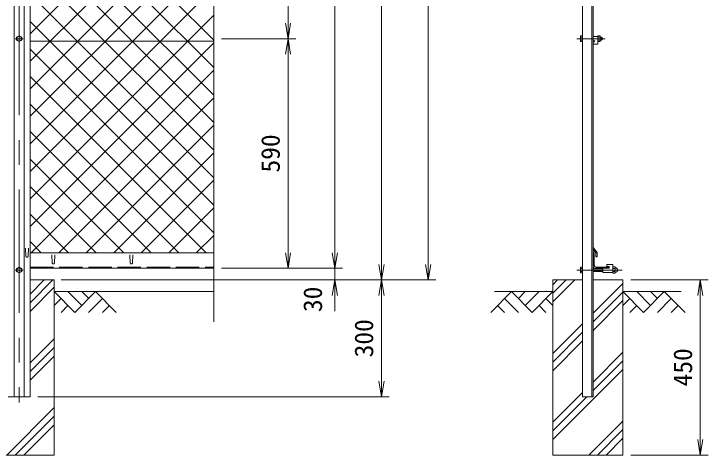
# Model space of a CAD drawing. Units: millimetres at full size. Extents: x -4200 to 4200, y -2970 to 2970.
# Drawn here: x -1533 to 251, y -562 to 572 of the extents above; entities that cross this region are included whole.
import ezdxf
from ezdxf.enums import TextEntityAlignment as Align

# ---------------------------------------------------------------- set-up
doc = ezdxf.new("R2010")
doc.units = ezdxf.units.MM
doc.header["$LTSCALE"] = 10
doc.linetypes.add('DASHED', pattern=[7.5, 6, -1.5])
doc.linetypes.add('USER1', pattern=[50.8, 31.75, -6.35, 6.35, -6.35])
for name, color, linetype, lineweight in [('0-0_D-STR1', 1, 'Continuous', 18), ('0-1_D-BMK', 2, 'USER1', 13), ('0-2_D-STR-DIM', 7, 'Continuous', 13), ('0-3_D-STR3', 3, 'Continuous', 13), ('0-4_D-BGD', 7, 'Continuous', 18), ('0-5_D-STR4', 7, 'Continuous', 18), ('0-6_D-DCR-HCH', 7, 'Continuous', 13), ('0-8_0', 7, 'Continuous', 18), ('0-A_D-STR2', 7, 'Continuous', 13)]:
    doc.layers.add(name, color=color, linetype=linetype, lineweight=lineweight)
doc.styles.add('ＭＳ ゴシック', font='')
doc.styles.get('ＭＳ ゴシック').set_extended_font_data('MS Gothic')

# ---------------------------------------------------------------- blocks, each defined once
blk = doc.blocks.new('_Open')
at = {"layer": '0-8_0'}
blk.add_line((-10, 1.667), (0, 0), dxfattribs=at)
blk.add_lwpolyline([(-10, -1.667), (0, 0), (-10, 0)], dxfattribs=at)

msp = doc.modelspace()

# ---------------------------------------------------------------- linework, layer by layer
at = {"layer": '0-0_D-STR1'}
for p, q in [((-1532.4, -411.84), (-1532.4, 2137.87)), ((-1507.4, -411.84), (-1507.4, 2137.87)), ((-1491.9, -411.84), (-1491.9, 2137.87)), ((-71.89, -411.84), (-71.89, 1740.93)), ((-47.89, -411.84), (-47.89, 1747.36)), ((-44.89, -411.84), (-44.89, 1748.16)), ((-1502.9, -51.5), (-1503.65, -30)), ((-1496.9, -51.5), (-1496.15, -30)), ((-34.89, -41.11), (-44.89, -28.61)), ((-44.89, -33.18), (-44.89, -28.61)), ((-37.89, -42.23), (-44.89, -33.18)), ((-1019.9, -41.84), (-1491.9, -41.84)), ((-1434.9, -68.71), (-1435.65, -47.21)), ((-1428.9, -68.71), (-1428.15, -47.21)), ((-1234.9, -68.71), (-1235.65, -47.21)), ((-1228.9, -68.71), (-1228.15, -47.21)), ((-43.89, -41.84), (-44.89, -41.84)), ((-44.89, -41.84), (-44.89, -76.84)), ((-41.89, -43.84), (-41.89, -74.34)), ((-37.89, -52.11), (-37.89, -42.23)), ((-37.89, -52.11), (-34.89, -52.11)), ((-34.89, -52.11), (-34.89, -41.11)), ((-1491.9, -81.84), (-1019.9, -81.84)), ((-39.89, -81.84), (-4.89, -81.84)), ((-37.39, -78.84), (-6.89, -78.84)), ((-4.89, -80.84), (-4.89, -81.84)), ((-1547.9, -411.84), (-1491.9, -411.84)), ((-44.89, -411.84), (-71.89, -411.84))]:
    msp.add_line(p, q, dxfattribs=at)
at = {"layer": '0-0_D-STR1', "linetype": 'DASHED'}
msp.add_line((-1491.9, -78.84), (-1019.9, -78.84), dxfattribs=at)
at = {"layer": '0-0_D-STR1'}
for centre, radius, start, end in [((-1499.9, -50.25), 3.25, 202.61986, 337.38014), ((-43.89, -43.84), 2, 0, 90), ((-1431.9, -67.46), 3.25, 202.61986, 337.38014), ((-1231.9, -67.46), 3.25, 202.61986, 337.38014), ((-39.89, -76.84), 5, 180, 270), ((-37.39, -74.34), 4.5, 180, 270), ((-6.89, -80.84), 2, 0, 90)]:
    msp.add_arc(centre, radius, start, end, dxfattribs=at)
at = {"layer": '0-1_D-BMK'}
for p, q in [((-1519.9, 2152.87), (-1519.9, -426.84)), ((-1509.9, 508.16), (-1529.9, 508.16)), ((-13.9, 508.16), (-86.89, 508.16)), ((-1509.9, -86.34), (-1529.9, -86.34)), ((29.34, -86.34), (-86.89, -86.34))]:
    msp.add_line(p, q, dxfattribs=at)
at = {"layer": '0-2_D-STR-DIM'}
for p, q in [((-468.85, -111.84), (-468.85, 2137.87)), ((-708.85, 1688.16), (-708.85, -81.84)), ((-588.85, 1688.16), (-588.85, -111.84)), ((-828.85, 508.16), (-828.85, 1098.16)), ((-1019.9, 827.51), (-1019.9, -219.14)), ((-999.9, 508.16), (-808.85, 508.16)), ((-999.9, 508.16), (-808.85, 508.16)), ((-828.85, -81.84), (-828.85, 508.16)), ((-708.85, -41.84), (-708.85, -1.84)), ((-999.9, -81.84), (-808.85, -81.84)), ((-999.9, -81.84), (-688.85, -81.84)), ((-999.9, -81.84), (-688.85, -81.84)), ((-708.85, -81.84), (-708.85, -111.84)), ((-1412.13, -111.84), (-568.85, -111.84)), ((-1409.9, -111.84), (-688.85, -111.84)), ((-1409.9, -111.84), (-568.85, -111.84)), ((-1409.9, -111.84), (-448.85, -111.84)), ((-588.85, -111.84), (-588.85, -411.84)), ((51.61, -111.84), (250.62, -111.84)), ((230.62, -561.84), (230.62, -111.84)), ((-708.85, -151.84), (-708.85, -191.84)), ((-1471.9, -411.84), (-568.85, -411.84)), ((51.61, -561.84), (250.62, -561.84))]:
    msp.add_line(p, q, dxfattribs=at)
at = {"layer": '0-3_D-STR3'}
for p, q in [((-1519.9, 515.67), (-1526.4, 511.91)), ((-1526.4, 511.91), (-1526.4, 504.41)), ((-1526.4, 504.41), (-1519.9, 500.66)), ((-1513.4, 511.91), (-1519.9, 515.67)), ((-1519.9, 500.66), (-1513.4, 504.41)), ((-1513.4, 504.41), (-1513.4, 511.91)), ((-1019.9, 501.41), (-1491.9, 501.41)), ((-77.19, 514.46), (-76.5, 515.67)), ((-77.19, 514.46), (-77.19, 501.86)), ((-77.19, 501.86), (-76.5, 500.66)), ((-71.89, 515.67), (-76.5, 515.67)), ((-71.89, 511.91), (-76.5, 511.91)), ((-71.89, 504.41), (-76.5, 504.41)), ((-71.89, 500.66), (-76.5, 500.66)), ((-71.89, 515.67), (-71.89, 500.66)), ((-32.89, 514.16), (-44.89, 514.16)), ((-43.14, 503.66), (-44.89, 503.66)), ((-32.89, 500.66), (-32.89, 515.67)), ((-32.89, 511.91), (-27.12, 511.91)), ((-32.89, 504.41), (-27.12, 504.41)), ((-26.39, 501.91), (-26.39, 514.41)), ((-26.39, 512.16), (-23.09, 512.16)), ((-26.39, 504.16), (-23.09, 504.16)), ((-23.09, 512.16), (-21.89, 510.96)), ((-21.89, 510.96), (-21.89, 505.36)), ((-43.14, 499.16), (-44.89, 499.16)), ((-77.19, -80.04), (-76.5, -78.83)), ((-77.19, -92.64), (-77.19, -80.04)), ((-71.89, -78.83), (-76.5, -78.83)), ((-71.89, -82.59), (-76.5, -82.59)), ((-71.89, -93.84), (-71.89, -78.83)), ((-44.89, -82.34), (-19.64, -82.34)), ((-44.89, -83.09), (-19.64, -83.09)), ((-19.64, -92.34), (-19.64, -81.84)), ((-4.89, -81.84), (-19.64, -81.84)), ((-9.64, -77.34), (-9.64, -72.34)), ((5.36, -72.34), (-9.64, -72.34)), ((-4.89, -77.34), (-9.64, -77.34)), ((5.36, -92.34), (5.36, -72.34)), ((5.36, -92.57), (5.36, -80.23)), ((5.36, -92.57), (5.36, -80.23)), ((6.36, -78.24), (10.86, -78.24)), ((10.86, -82.29), (6.36, -82.29)), ((11.86, -92.57), (11.86, -80.23)), ((11.86, -92.57), (11.86, -80.23)), ((-77.19, -92.64), (-76.5, -93.84)), ((-71.89, -90.09), (-76.5, -90.09)), ((-71.89, -93.84), (-76.5, -93.84)), ((-44.89, -89.59), (-19.64, -89.59)), ((-44.89, -90.34), (-19.64, -90.34)), ((5.36, -92.34), (-19.64, -92.34)), ((10.86, -90.39), (6.36, -90.39)), ((6.36, -94.44), (10.86, -94.44))]:
    msp.add_line(p, q, dxfattribs=at)
for points in [[(-32.89, 514.16), (-32.89, 494.16), (-44.89, 494.16)], [(-32.89, 515.67), (-27.12, 515.67), (-26.39, 514.41)], [(-32.89, 500.66), (-27.12, 500.66), (-26.39, 501.91)], [(-23.09, 512.16), (-23.09, 504.16), (-21.89, 505.36)]]:
    msp.add_lwpolyline(points, dxfattribs=at)
msp.add_lwpolyline([(-1513.4, -90.09), (-1519.9, -93.84), (-1526.4, -90.09), (-1526.4, -82.59), (-1519.9, -78.83), (-1513.4, -82.59)], close=True, dxfattribs=at)
for centre in [(-1519.9, 508.16), (-1519.9, -86.34)]:
    msp.add_circle(centre, 6.25, dxfattribs=at)
for centre, radius, start, end in [((-73.76, 513.79), 3.32, 145.61585, 214.38415), ((-64.66, 508.16), 12.42, 162.4121, 197.5879), ((-73.76, 502.53), 3.32, 145.61585, 214.38415), ((-43.14, 501.41), 2.25, 270, 90), ((-29.86, 513.79), 3.32, 325.61586, 34.38414), ((-38.96, 508.16), 12.42, 342.4121, 17.5879), ((-29.86, 502.53), 3.32, 325.61585, 34.38416), ((-73.76, -80.71), 3.32, 145.61585, 214.38415), ((-64.66, -86.34), 12.42, 162.4121, 197.5879), ((-4.89, -79.59), 2.25, 270, 90), ((7.9, -80.26), 2.55, 127.42505, 232.57495), ((14.06, -86.34), 8.7, 152.26063, 207.73937), ((3.15, -86.34), 8.7, 332.26063, 27.73937), ((9.31, -80.26), 2.55, 307.42505, 52.57495), ((12.23, -79.39), 0.5, 196.57981, 262.83194), ((11.36, -86.34), 6.5, 277.16806, 82.83194), ((-73.76, -91.97), 3.32, 145.61585, 214.38415), ((7.89, -92.41), 2.54, 127.21089, 232.78911), ((9.32, -92.41), 2.54, 307.21089, 52.78911), ((12.23, -93.28), 0.5, 97.16806, 170.16084)]:
    msp.add_arc(centre, radius, start, end, dxfattribs=at)
at = {"layer": '0-4_D-BGD'}
for p, q in [((-1429.9, -141.84), (-1019.9, -141.84)), ((-298.39, -141.84), (-148.39, -141.84)), ((181.61, -141.84), (31.61, -141.84))]:
    msp.add_line(p, q, dxfattribs=at)
at = {"layer": '0-5_D-STR4'}
for p, q in [((-1429.9, -111.84), (-1491.9, -111.84)), ((-1429.9, -111.84), (-1429.9, -561.84)), ((-148.39, -111.84), (-148.39, -561.84)), ((-71.89, -111.84), (-148.39, -111.84)), ((31.61, -111.84), (-44.89, -111.84)), ((31.61, -111.84), (31.61, -561.84)), ((-1429.9, -561.84), (-1609.9, -561.84)), ((31.61, -561.84), (-148.39, -561.84))]:
    msp.add_line(p, q, dxfattribs=at)
at = {"layer": '0-6_D-DCR-HCH'}
for p, q in [((-1491.9, -170.3), (-1433.43, -111.84)), ((-1491.9, -148.21), (-1455.53, -111.84)), ((-148.39, -168.11), (-92.12, -111.84)), ((-148.39, -146.01), (-114.22, -111.84)), ((-148.39, -123.92), (-136.32, -111.84)), ((-44.89, -197.19), (31.61, -120.69)), ((-1491.9, -192.4), (-1429.9, -130.4)), ((-1376.69, -195.05), (-1429.9, -141.84)), ((-1358.95, -177.31), (-1394.42, -141.84)), ((-1323.47, -141.84), (-1376.69, -195.05)), ((-1341.12, -159.67), (-1358.95, -141.84)), ((-1323.47, -141.84), (-1270.26, -195.05)), ((-254.82, -141.84), (-308.03, -195.05)), ((-254.82, -141.84), (-201.61, -195.05)), ((-237.08, -159.58), (-219.34, -141.84)), ((-219.34, -177.31), (-183.87, -141.84)), ((-201.61, -195.05), (-148.39, -141.84)), ((84.82, -195.05), (31.61, -141.84)), ((102.55, -177.31), (67.08, -141.84)), ((138.03, -141.84), (84.82, -195.05)), ((120.38, -159.67), (102.55, -141.84)), ((138.03, -141.84), (191.24, -195.05)), ((-1412.16, -159.58), (-1429.9, -177.23)), ((-1305.74, -159.58), (-1341.37, -195.05)), ((-272.56, -159.58), (-236.92, -195.05)), ((-166.13, -159.58), (-148.39, -177.23)), ((-44.89, -219.29), (31.61, -142.79)), ((49.34, -159.58), (31.61, -177.23)), ((155.77, -159.58), (120.13, -195.05)), ((-1394.42, -177.31), (-1412.24, -195.05)), ((-1288, -177.31), (-1305.82, -195.05)), ((-290.29, -177.31), (-272.47, -195.05)), ((-183.87, -177.31), (-166.05, -195.05)), ((-44.89, -241.39), (31.61, -164.89)), ((67.08, -177.31), (49.26, -195.05)), ((173.5, -177.31), (155.69, -195.05)), ((-148.39, -300.69), (-71.89, -224.19)), ((-148.39, -322.79), (-71.89, -246.29)), ((-1491.9, -324.98), (-1429.9, -262.98)), ((-1491.9, -347.08), (-1429.9, -285.08)), ((-148.39, -344.89), (-71.89, -268.39)), ((-44.89, -373.97), (31.61, -297.47)), ((-1491.9, -369.18), (-1429.9, -307.18)), ((-44.89, -396.07), (31.61, -319.57)), ((-148.39, -521.66), (31.61, -341.66)), ((-148.39, -477.47), (-71.89, -400.97)), ((-148.39, -499.57), (-60.67, -411.84)), ((-1551.98, -561.84), (-1429.9, -439.76)), ((-1529.88, -561.84), (-1429.9, -461.86)), ((-55.99, -561.84), (31.61, -474.25)), ((-1507.78, -561.84), (-1429.9, -483.95)), ((-33.89, -561.84), (31.61, -496.34)), ((-11.79, -561.84), (31.61, -518.44))]:
    msp.add_line(p, q, dxfattribs=at)
at = {"layer": '0-A_D-STR2'}
for p, q in [((-1491.9, 520.82), (-1019.9, 992.82)), ((-1019.9, 504.6), (-1491.9, 976.6)), ((-1491.9, 450.11), (-1019.9, 922.11)), ((-1019.9, 433.89), (-1491.9, 905.89)), ((-1019.9, 363.18), (-1491.9, 835.18)), ((-1491.9, 379.4), (-1037.41, 833.89)), ((-1491.9, 308.69), (-1019.9, 780.69)), ((-1019.9, 292.47), (-1491.9, 764.47)), ((-1491.9, 237.98), (-1019.9, 709.98)), ((-1019.9, 221.76), (-1491.9, 693.76)), ((-1491.9, 167.27), (-1019.9, 639.27)), ((-1019.9, 151.05), (-1491.9, 623.05)), ((-1491.9, 96.56), (-1019.9, 568.56)), ((-1019.9, 80.34), (-1491.9, 552.34)), ((-1491.9, 25.85), (-1019.9, 497.85)), ((-1019.9, 9.63), (-1491.9, 481.63)), ((-1039.14, -41.84), (-1491.9, 410.92)), ((-1488.87, -41.84), (-1019.9, 427.14)), ((-1109.85, -41.84), (-1491.9, 340.2)), ((-1418.16, -41.84), (-1019.9, 356.43)), ((-1347.45, -41.84), (-1019.9, 285.72)), ((-1180.56, -41.84), (-1491.9, 269.49)), ((-1276.74, -41.84), (-1019.9, 215.01)), ((-1251.28, -41.84), (-1491.9, 198.78)), ((-1206.03, -41.84), (-1019.9, 144.29)), ((-1321.99, -41.84), (-1491.9, 128.07)), ((-1135.32, -41.84), (-1019.9, 73.58)), ((-1392.7, -41.84), (-1491.9, 57.36)), ((-1064.61, -41.84), (-1019.9, 2.87)), ((-1463.41, -41.84), (-1491.9, -13.35))]:
    msp.add_line(p, q, dxfattribs=at)

# ---------------------------------------------------------------- block references
at = {"layer": '0-2_D-STR-DIM', "xscale": 4, "yscale": 4}
for p, rotation in [((-828.85, 508.16), 270), ((-828.85, 508.16), 90), ((-828.85, -81.84), 270), ((-708.85, -81.84), 270), ((-708.85, -81.84), 270), ((-588.85, -111.84), 270), ((-468.85, -111.84), 270), ((-708.85, -111.84), 90), ((-588.85, -111.84), 90), ((230.62, -111.84), 90), ((-588.85, -411.84), 270), ((230.62, -561.84), 270)]:
    msp.add_blockref('_Open', p, dxfattribs=dict(at, rotation=rotation))

# ---------------------------------------------------------------- texts
at = {"layer": '0-2_D-STR-DIM', "style": 'ＭＳ ゴシック'}
for s, p in [('590', (-835.6, 164.27)), ('30', (-727.12, -194.27)), ('300', (-595.6, -310.73)), ('450', (223.87, -385.34))]:
    msp.add_text(s, height=48.09, rotation=90, dxfattribs=at).set_placement(p, align=Align.BOTTOM_LEFT)

doc.saveas('drawing.dxf')
